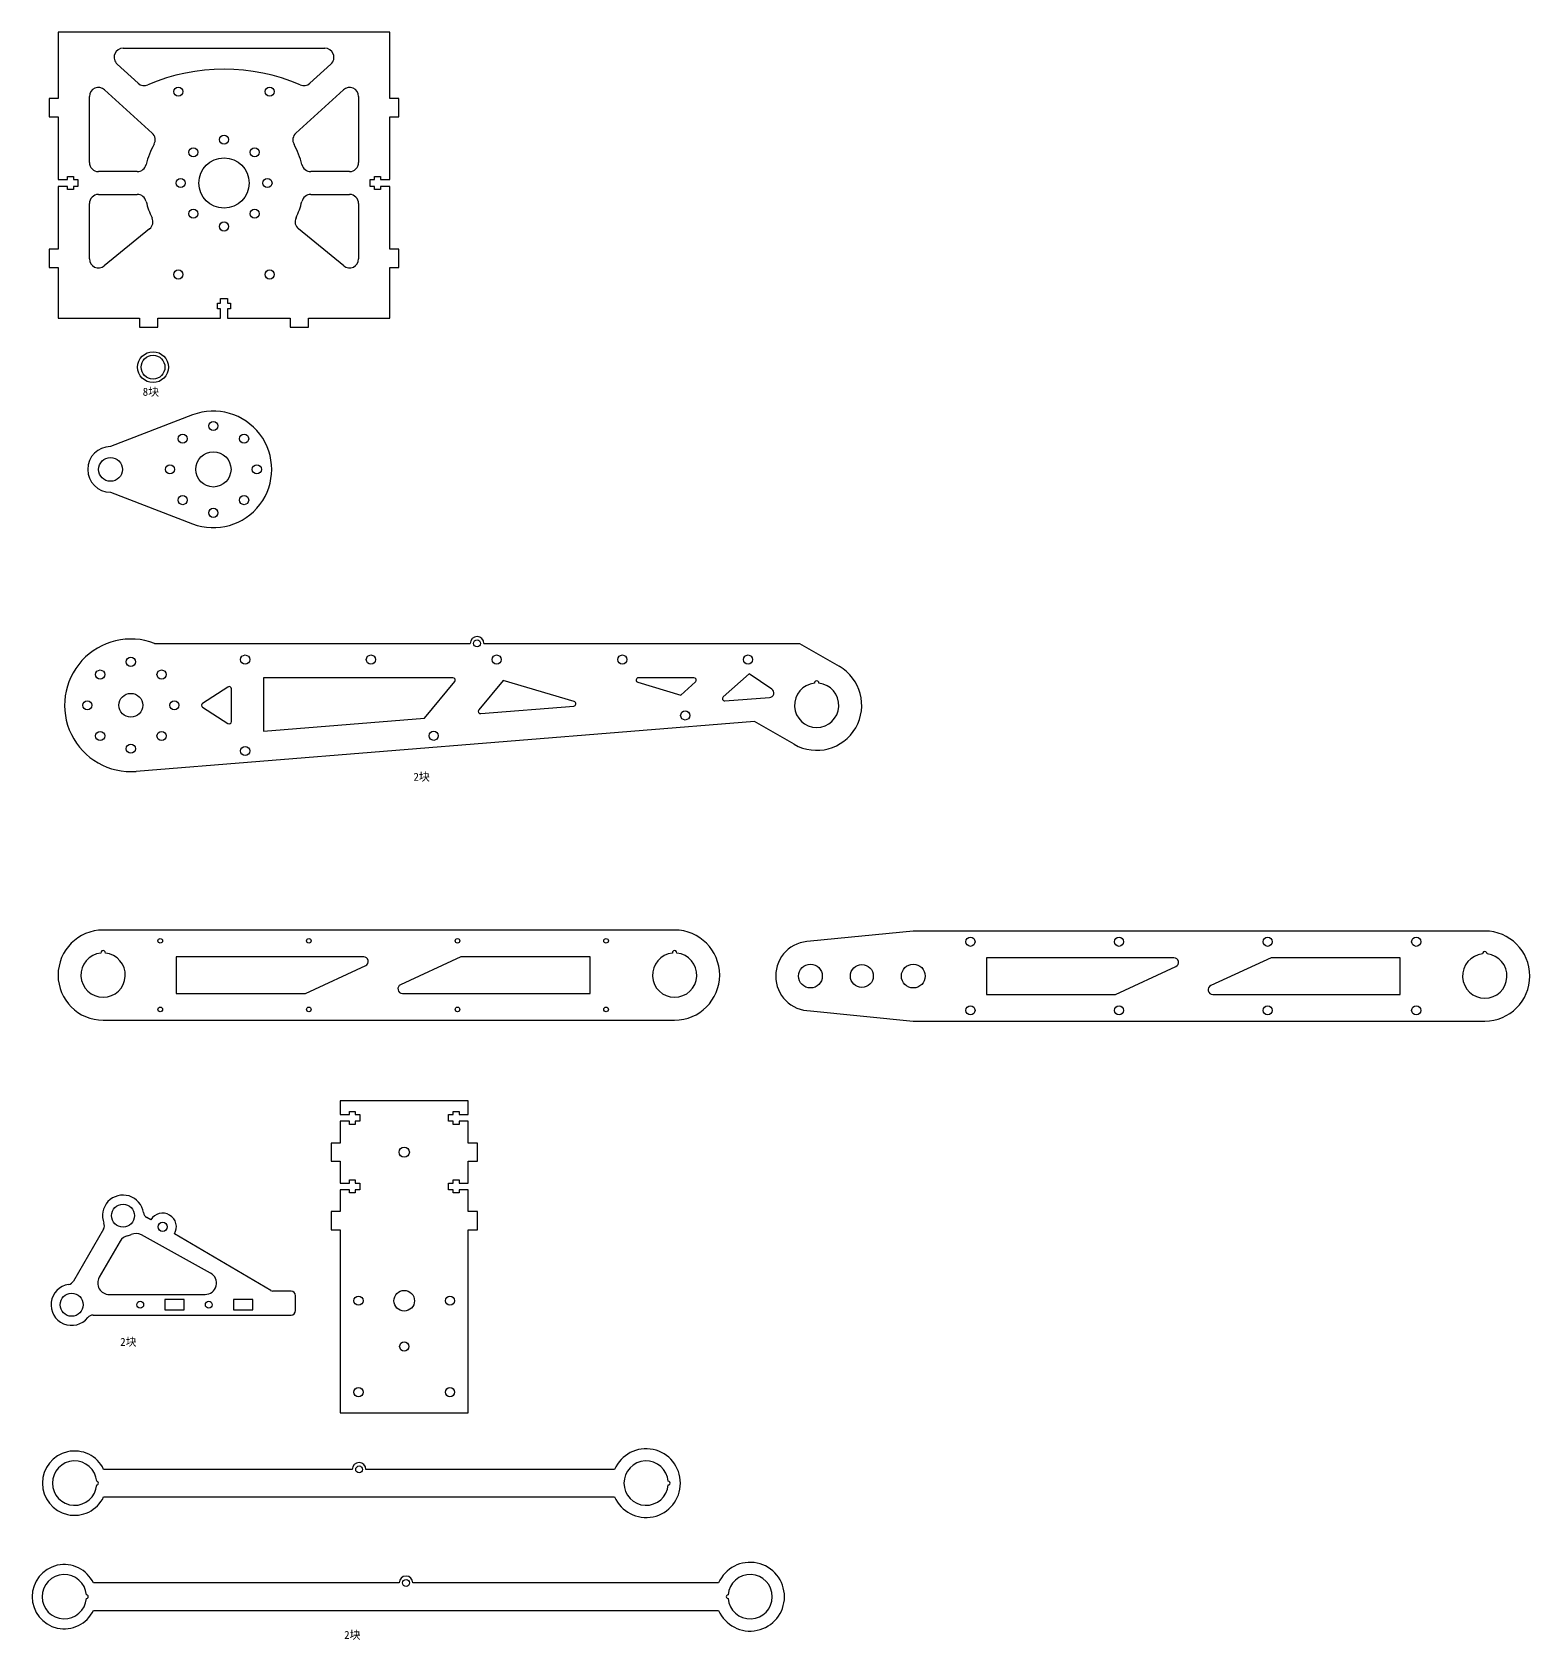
# Model space of a CAD drawing. Header units: millimetres. Extents: x -50 to 638, y -918 to 557.
# Drawn here: x -17 to 638, y -147 to 557 of the extents above; entities that cross this region are included whole.
import ezdxf

# ---------------------------------------------------------------- set-up
doc = ezdxf.new("R2010")
doc.units = ezdxf.units.MM

msp = doc.modelspace()

# ---------------------------------------------------------------- linework, layer by layer
at = {"color": 7, "linetype": 'Continuous', "lineweight": 25}
for p, q in [((-5.84, 556.68), (-5.84, 527.68)), ((139.16, 556.68), (-5.84, 556.68)), ((139.16, 527.68), (139.16, 556.68)), ((22.58, 549.68), (110.74, 549.68)), ((29.09, 534.35), (19.89, 542.72)), ((113.43, 542.72), (104.23, 534.35)), ((-9.84, 527.68), (-9.84, 519.68)), ((-5.84, 527.68), (-9.84, 527.68)), ((7.76, 499.68), (7.76, 528.49)), ((14.45, 531.44), (35.23, 512.53)), ((98.09, 512.53), (118.87, 531.44)), ((125.56, 528.49), (125.56, 499.68)), ((143.16, 527.68), (139.16, 527.68)), ((143.16, 519.68), (143.16, 527.68)), ((-9.84, 519.68), (-5.84, 519.68)), ((-5.84, 519.68), (-5.84, 492.18)), ((139.16, 519.68), (143.16, 519.68)), ((139.16, 492.18), (139.16, 519.68)), ((-1.84, 493.53), (0.76, 493.53)), ((-1.84, 492.18), (-1.84, 493.53)), ((0.76, 493.53), (0.76, 492.18)), ((28.71, 495.68), (11.76, 495.68)), ((121.56, 495.68), (104.61, 495.68)), ((132.56, 493.53), (135.16, 493.53)), ((132.56, 492.18), (132.56, 493.53)), ((135.16, 493.53), (135.16, 492.18)), ((-5.84, 492.18), (-1.84, 492.18)), ((-5.84, 489.18), (-5.84, 461.68)), ((-1.84, 489.18), (-5.84, 489.18)), ((-1.84, 487.83), (-1.84, 489.18)), ((0.76, 487.83), (-1.84, 487.83)), ((0.76, 492.18), (2.76, 492.18)), ((0.76, 489.18), (0.76, 487.83)), ((2.76, 489.18), (0.76, 489.18)), ((2.76, 492.18), (2.76, 489.18)), ((11.76, 485.68), (28.71, 485.68)), ((104.61, 485.68), (121.56, 485.68)), ((130.56, 492.18), (132.56, 492.18)), ((130.56, 489.18), (130.56, 492.18)), ((132.56, 489.18), (130.56, 489.18)), ((132.56, 487.83), (132.56, 489.18)), ((135.16, 487.83), (132.56, 487.83)), ((135.16, 492.18), (139.16, 492.18)), ((135.16, 489.18), (135.16, 487.83)), ((139.16, 489.18), (135.16, 489.18)), ((139.16, 461.68), (139.16, 489.18)), ((7.76, 457.54), (7.76, 481.68)), ((125.56, 481.68), (125.56, 457.54)), ((34.09, 470.58), (14.29, 454.44)), ((119.03, 454.44), (99.23, 470.58)), ((-9.84, 461.68), (-9.84, 453.68)), ((-5.84, 461.68), (-9.84, 461.68)), ((143.16, 461.68), (139.16, 461.68)), ((143.16, 453.68), (143.16, 461.68)), ((-9.84, 453.68), (-5.84, 453.68)), ((-5.84, 453.68), (-5.84, 431.58)), ((139.16, 453.68), (143.16, 453.68)), ((139.16, 431.58), (139.16, 453.68)), ((63.81, 438.18), (65.16, 438.18)), ((63.81, 435.58), (63.81, 438.18)), ((65.16, 440.18), (68.16, 440.18)), ((65.16, 438.18), (65.16, 440.18)), ((68.16, 440.18), (68.16, 438.18)), ((68.16, 438.18), (69.51, 438.18)), ((69.51, 438.18), (69.51, 435.58)), ((-5.84, 431.58), (29.66, 431.58)), ((29.66, 431.58), (29.66, 427.58)), ((37.66, 431.58), (65.16, 431.58)), ((37.66, 427.58), (37.66, 431.58)), ((65.16, 435.58), (63.81, 435.58)), ((65.16, 431.58), (65.16, 435.58)), ((68.16, 435.58), (68.16, 431.58)), ((69.51, 435.58), (68.16, 435.58)), ((68.16, 431.58), (95.66, 431.58)), ((95.66, 431.58), (95.66, 427.58)), ((103.66, 431.58), (139.16, 431.58)), ((103.66, 427.58), (103.66, 431.58)), ((29.66, 427.58), (37.66, 427.58)), ((95.66, 427.58), (103.66, 427.58)), ((52.86, 389.21), (17.02, 375.41)), ((17.02, 355.41), (52.86, 341.62)), ((36.28, 289.29), (174.36, 289.29)), ((180.36, 289.29), (318.44, 289.29)), ((318.44, 289.29), (335.76, 279.29)), ((296.35, 275.93), (285.05, 265.88)), ((306.28, 269.31), (296.35, 275.93)), ((68.37, 270.22), (57.28, 263.07)), ((69.91, 255.08), (69.91, 269.38)), ((166.82, 274.23), (83.91, 274.23)), ((83.91, 274.23), (83.91, 250.9)), ((154.39, 256.6), (167.59, 272.59)), ((188.71, 273.06), (178.12, 260.21)), ((219.87, 263.82), (188.71, 273.06)), ((247.66, 272.27), (266.42, 266.71)), ((272.24, 274.23), (247.94, 274.23)), ((266.42, 266.71), (272.91, 272.48)), ((57.28, 261.39), (68.37, 254.24)), ((178.97, 258.58), (219.66, 261.87)), ((285.79, 264.14), (305.32, 265.65)), ((298.74, 255.17), (28.24, 233.33)), ((83.91, 250.9), (154.39, 256.6)), ((316.06, 245.17), (298.74, 255.17)), ((263.78, 163.89), (13.78, 163.89)), ((368.18, 163.48), (323.18, 158.98)), ((618.18, 163.48), (368.18, 163.48)), ((127.8, 152.19), (45.78, 152.19)), ((45.78, 152.19), (45.78, 136.19)), ((102.24, 136.19), (128.64, 148.38)), ((170.32, 152.19), (143.92, 140.01)), ((226.78, 152.19), (170.32, 152.19)), ((226.78, 136.19), (226.78, 152.19)), ((482.21, 151.78), (400.18, 151.78)), ((400.18, 151.78), (400.18, 135.78)), ((456.65, 135.78), (483.04, 147.96)), ((524.72, 151.78), (498.32, 139.59)), ((581.18, 151.78), (524.72, 151.78)), ((581.18, 135.78), (581.18, 151.78)), ((45.78, 136.19), (102.24, 136.19)), ((144.75, 136.19), (226.78, 136.19)), ((400.18, 135.78), (456.65, 135.78)), ((499.16, 135.78), (581.18, 135.78)), ((323.18, 128.58), (368.18, 124.08)), ((13.78, 124.49), (263.78, 124.49)), ((368.18, 124.08), (618.18, 124.08)), ((117.49, 89.25), (117.49, 83.25)), ((173.49, 89.25), (117.49, 89.25)), ((121.49, 84.6), (124.09, 84.6)), ((121.49, 83.25), (121.49, 84.6)), ((124.09, 84.6), (124.09, 83.25)), ((166.89, 84.6), (169.49, 84.6)), ((166.89, 83.25), (166.89, 84.6)), ((169.49, 84.6), (169.49, 83.25)), ((173.49, 83.25), (173.49, 89.25)), ((117.49, 83.25), (121.49, 83.25)), ((117.49, 80.25), (117.49, 70.75)), ((121.49, 80.25), (117.49, 80.25)), ((121.49, 78.9), (121.49, 80.25)), ((124.09, 78.9), (121.49, 78.9)), ((124.09, 83.25), (126.09, 83.25)), ((124.09, 80.25), (124.09, 78.9)), ((126.09, 80.25), (124.09, 80.25)), ((126.09, 83.25), (126.09, 80.25)), ((164.89, 83.25), (166.89, 83.25)), ((164.89, 80.25), (164.89, 83.25)), ((166.89, 80.25), (164.89, 80.25)), ((166.89, 78.9), (166.89, 80.25)), ((169.49, 78.9), (166.89, 78.9)), ((169.49, 83.25), (173.49, 83.25)), ((169.49, 80.25), (169.49, 78.9)), ((173.49, 80.25), (169.49, 80.25)), ((173.49, 70.75), (173.49, 80.25)), ((113.49, 70.75), (113.49, 62.75)), ((117.49, 70.75), (113.49, 70.75)), ((177.49, 70.75), (173.49, 70.75)), ((177.49, 62.75), (177.49, 70.75)), ((113.49, 62.75), (117.49, 62.75)), ((117.49, 62.75), (117.49, 53.25)), ((173.49, 62.75), (177.49, 62.75)), ((173.49, 53.25), (173.49, 62.75)), ((117.49, 53.25), (121.49, 53.25)), ((117.49, 50.25), (117.49, 40.75)), ((121.49, 50.25), (117.49, 50.25)), ((121.49, 54.6), (124.09, 54.6)), ((121.49, 53.25), (121.49, 54.6)), ((121.49, 48.9), (121.49, 50.25)), ((124.09, 54.6), (124.09, 53.25)), ((124.09, 53.25), (126.09, 53.25)), ((124.09, 50.25), (124.09, 48.9)), ((126.09, 50.25), (124.09, 50.25)), ((126.09, 53.25), (126.09, 50.25)), ((164.89, 53.25), (166.89, 53.25)), ((164.89, 50.25), (164.89, 53.25)), ((166.89, 50.25), (164.89, 50.25)), ((166.89, 54.6), (169.49, 54.6)), ((166.89, 53.25), (166.89, 54.6)), ((166.89, 48.9), (166.89, 50.25)), ((169.49, 54.6), (169.49, 53.25)), ((169.49, 53.25), (173.49, 53.25)), ((169.49, 50.25), (169.49, 48.9)), ((173.49, 50.25), (169.49, 50.25)), ((173.49, 40.75), (173.49, 50.25)), ((124.09, 48.9), (121.49, 48.9)), ((169.49, 48.9), (166.89, 48.9)), ((34.65, 37.11), (32.84, 38.18)), ((113.49, 40.75), (113.49, 32.75)), ((117.49, 40.75), (113.49, 40.75)), ((177.49, 40.75), (173.49, 40.75)), ((177.49, 32.75), (177.49, 40.75)), ((13.92, 33.11), (0.79, 10.36)), ((60.78, 13.88), (30.52, 30.53)), ((87.07, 6.23), (44.99, 31.02)), ((113.49, 32.75), (117.49, 32.75)), ((117.49, 32.75), (117.49, -47.25)), ((173.49, 32.75), (177.49, 32.75)), ((173.49, -47.25), (173.49, 32.75)), ((21.26, 27.82), (12.12, 12)), ((16.45, 4.5), (58.37, 4.5)), ((40.75, 2.25), (40.75, -2.25)), ((49.25, 2.25), (40.75, 2.25)), ((49.25, -2.25), (49.25, 2.25)), ((79.25, 2.25), (70.75, 2.25)), ((70.75, 2.25), (70.75, -2.25)), ((79.25, -2.25), (79.25, 2.25)), ((96, 5.95), (88.08, 5.95)), ((98, -2.5), (98, 3.95)), ((9.37, -4.5), (96, -4.5)), ((40.75, -2.25), (49.25, -2.25)), ((70.75, -2.25), (79.25, -2.25)), ((117.49, -47.25), (173.49, -47.25)), ((122.76, -72.04), (14.01, -72.04)), ((237.52, -72.04), (128.76, -72.04)), ((14.01, -84.04), (237.52, -84.04)), ((143.27, -121.71), (9.52, -121.71)), ((283.02, -121.71), (149.27, -121.71)), ((9.52, -133.71), (283.02, -133.71))]:
    msp.add_line(p, q, dxfattribs=at)
for centre, radius in [((46.66, 530.68), 2), ((86.66, 530.68), 2), ((66.66, 509.68), 2), ((53.23, 504.11), 2), ((66.66, 490.68), 11), ((80.1, 504.11), 2), ((47.66, 490.68), 2), ((85.66, 490.68), 2), ((53.23, 477.24), 2), ((80.1, 477.24), 2), ((66.66, 471.68), 2), ((46.66, 450.68), 2), ((86.66, 450.68), 2), ((35.61, 410.14), 6.75), ((35.61, 410.14), 5.2), ((48.58, 378.85), 2), ((62.02, 384.41), 2), ((75.45, 378.85), 2), ((62.02, 365.41), 7.7), ((17.02, 365.41), 5.2), ((43.02, 365.41), 2), ((81.02, 365.41), 2), ((48.58, 351.98), 2), ((75.45, 351.98), 2), ((62.02, 346.41), 2), ((177.36, 289.29), 1.5), ((25.91, 281.23), 2), ((75.91, 282.23), 2), ((130.91, 282.23), 2), ((185.91, 282.23), 2), ((240.91, 282.23), 2), ((295.91, 282.23), 2), ((12.47, 275.67), 2), ((39.34, 275.67), 2), ((25.91, 262.23), 5.2), ((6.91, 262.23), 2), ((44.91, 262.23), 2), ((268.41, 257.78), 2), ((12.47, 248.8), 2), ((39.34, 248.8), 2), ((158.41, 248.89), 2), ((25.91, 243.23), 2), ((75.91, 242.23), 2), ((38.78, 159.19), 1), ((103.78, 159.19), 1), ((168.78, 159.19), 1), ((233.78, 159.19), 1), ((393.18, 158.78), 2), ((458.18, 158.78), 2), ((523.18, 158.78), 2), ((588.18, 158.78), 2), ((323.18, 143.78), 5.2), ((345.68, 143.78), 5), ((368.18, 143.78), 5.2), ((38.78, 129.19), 1), ((103.78, 129.19), 1), ((168.78, 129.19), 1), ((233.78, 129.19), 1), ((393.18, 128.78), 2), ((458.18, 128.78), 2), ((523.18, 128.78), 2), ((588.18, 128.78), 2), ((145.49, 66.75), 2.25), ((22.5, 38.97), 5.03), ((39.82, 34.07), 2), ((0, 0), 5.03), ((30, 0), 1.5), ((60, 0), 1.5), ((125.49, 1.75), 2), ((145.49, 1.75), 4.5), ((165.49, 1.75), 2), ((145.49, -18.25), 2), ((125.49, -38.25), 2), ((165.49, -38.25), 2), ((125.76, -72.04), 1.5), ((146.27, -121.71), 1.5)]:
    msp.add_circle(centre, radius, dxfattribs=at)
for centre, radius, start, end in [((22.58, 545.68), 4, 90, 227.687), ((110.74, 545.68), 4, 312.313, 90), ((66.66, 456.31), 84.19, 66.70318, 113.29682), ((11.76, 528.49), 4, 47.687, 180), ((31.78, 537.3), 4, 227.687, 293.29682), ((101.54, 537.3), 4, 246.70318, 312.313), ((121.56, 528.49), 4, 0, 132.313), ((66.66, 490.68), 35, 151.02936, 166.65764), ((32.54, 509.57), 4, 331.02936, 47.687), ((100.78, 509.57), 4, 132.313, 208.97064), ((66.66, 490.68), 35, 13.34236, 28.97064), ((11.76, 499.68), 4, 180, 270), ((121.56, 499.68), 4, 270, 0), ((28.71, 499.68), 4, 270, 346.65764), ((104.61, 499.68), 4, 193.34236, 270), ((11.76, 481.68), 4, 90, 180), ((28.71, 481.68), 4, 13.34236, 90), ((104.61, 481.68), 4, 90, 166.65764), ((121.56, 481.68), 4, 0, 90), ((66.66, 490.68), 35, 193.34236, 205.84361), ((66.66, 490.68), 35, 334.15639, 346.65764), ((31.56, 473.68), 4, 309.18597, 25.84361), ((101.76, 473.68), 4, 154.15639, 230.81403), ((11.76, 457.54), 4, 180, 309.18597), ((121.56, 457.54), 4, 230.81403, 0), ((62.02, 365.41), 25.5, 248.94386, 111.05614), ((17.02, 365.41), 10, 90, 270), ((25.91, 262.22), 28.99, 69.03099, 274.61719), ((177.36, 289.29), 3, 0, 180), ((325.91, 262.23), 19.7, 240, 60), ((68.91, 269.38), 1, 0, 122.82854), ((166.82, 273.23), 1, 320.48071, 90), ((247.94, 273.23), 1, 90, 253.48973), ((272.24, 273.23), 1, 311.6443, 90), ((305.17, 267.65), 2, 274.42903, 56.30993), ((325.91, 262.23), 9.7, 95.9094, 84.0906), ((325.91, 271.93), 1, 357.0453, 182.9547), ((57.82, 262.23), 1, 122.82854, 237.17146), ((178.89, 259.58), 1, 140.48071, 274.61719), ((219.58, 262.86), 1, 274.61719, 73.48973), ((285.71, 265.14), 1, 131.6443, 274.42903), ((68.91, 255.08), 1, 237.17146, 0), ((13.78, 144.19), 19.7, 90, 270), ((263.78, 144.19), 19.7, 270, 90), ((618.18, 143.78), 19.7, 270, 90), ((13.78, 153.89), 1, 357.0453, 182.9547), ((263.78, 153.89), 1, 357.0453, 182.9547), ((323.18, 143.78), 15.2, 90, 270), ((13.78, 144.19), 9.7, 95.9094, 84.0906), ((127.8, 150.19), 2, 294.77514, 90), ((263.78, 144.19), 9.7, 95.9094, 84.0906), ((482.21, 149.78), 2, 294.77514, 90), ((618.18, 143.78), 9.7, 95.9094, 84.0906), ((618.18, 153.48), 1, 357.0453, 182.9547), ((144.75, 138.19), 2, 114.77514, 270), ((499.16, 137.78), 2, 114.77514, 270), ((22.5, 38.97), 9, 8.59691, 201.31781), ((11.32, 34.61), 3, 330, 21.31781), ((34.37, 40.76), 3, 188.59691, 239.49127), ((39.82, 34.07), 6, 329.49127, 149.49127), ((25.59, 25.32), 5, 102.73211, 150), ((22.5, 38.97), 9, 282.73211, 293.63086), ((28.11, 26.15), 5, 61.18271, 113.63086), ((0, 0), 9, 98.68219, 321.31781), ((-1.81, 11.86), 3, 278.68219, 330), ((16.45, 9.5), 5, 150, 270), ((58.37, 9.5), 5, 270, 61.18271), ((88.08, 7.95), 2, 239.49127, 270), ((96, 3.95), 2, 0, 90), ((9.37, -7.5), 3, 90, 141.31781), ((96, -2.5), 2, 270, 0), ((251.29, -78.04), 15.03, 203.53579, 156.46421), ((1.29, -78.04), 14.06, 25.25545, 334.74455), ((1.29, -78.04), 9.7, 4.72677, 355.27323), ((125.76, -72.04), 3, 0, 180), ((251.29, -78.04), 9.7, 4.72677, 355.27323), ((10.99, -78.04), 0.8, 267.63662, 92.36338), ((260.99, -78.04), 0.8, 267.63662, 92.36338), ((-3.2, -127.71), 14.06, 25.25545, 334.74455), ((-3.2, -127.71), 9.7, 4.72677, 355.27323), ((146.27, -121.71), 3, 0, 180), ((296.8, -127.71), 15.03, 203.53579, 156.46421), ((296.8, -127.71), 9.7, 184.72677, 175.27323), ((6.5, -127.71), 0.8, 267.63662, 92.36338), ((287.1, -127.71), 0.8, 87.63662, 272.36338)]:
    msp.add_arc(centre, radius, start, end, dxfattribs=at)

# ---------------------------------------------------------------- texts
at = {"char_height": 3.5, "attachment_point": 1}
for s, insert in [('8{\\fSimSun|b0|i0|c134|p2;块}', (31.09, 401.11)), (' 2{\\fSimSun|b0|i0|c134|p2;块}', (147.15, 232.7)), (' 2{\\fSimSun|b0|i0|c134|p2;块}', (18.88, -14.49)), (' 2{\\fSimSun|b0|i0|c134|p2;块}', (116.84, -142.7))]:
    msp.add_mtext_dynamic_manual_height_columns(s, width=42.3802, gutter_width=17.5, heights=[0], dxfattribs=dict(at, insert=insert))

doc.saveas('drawing.dxf')
